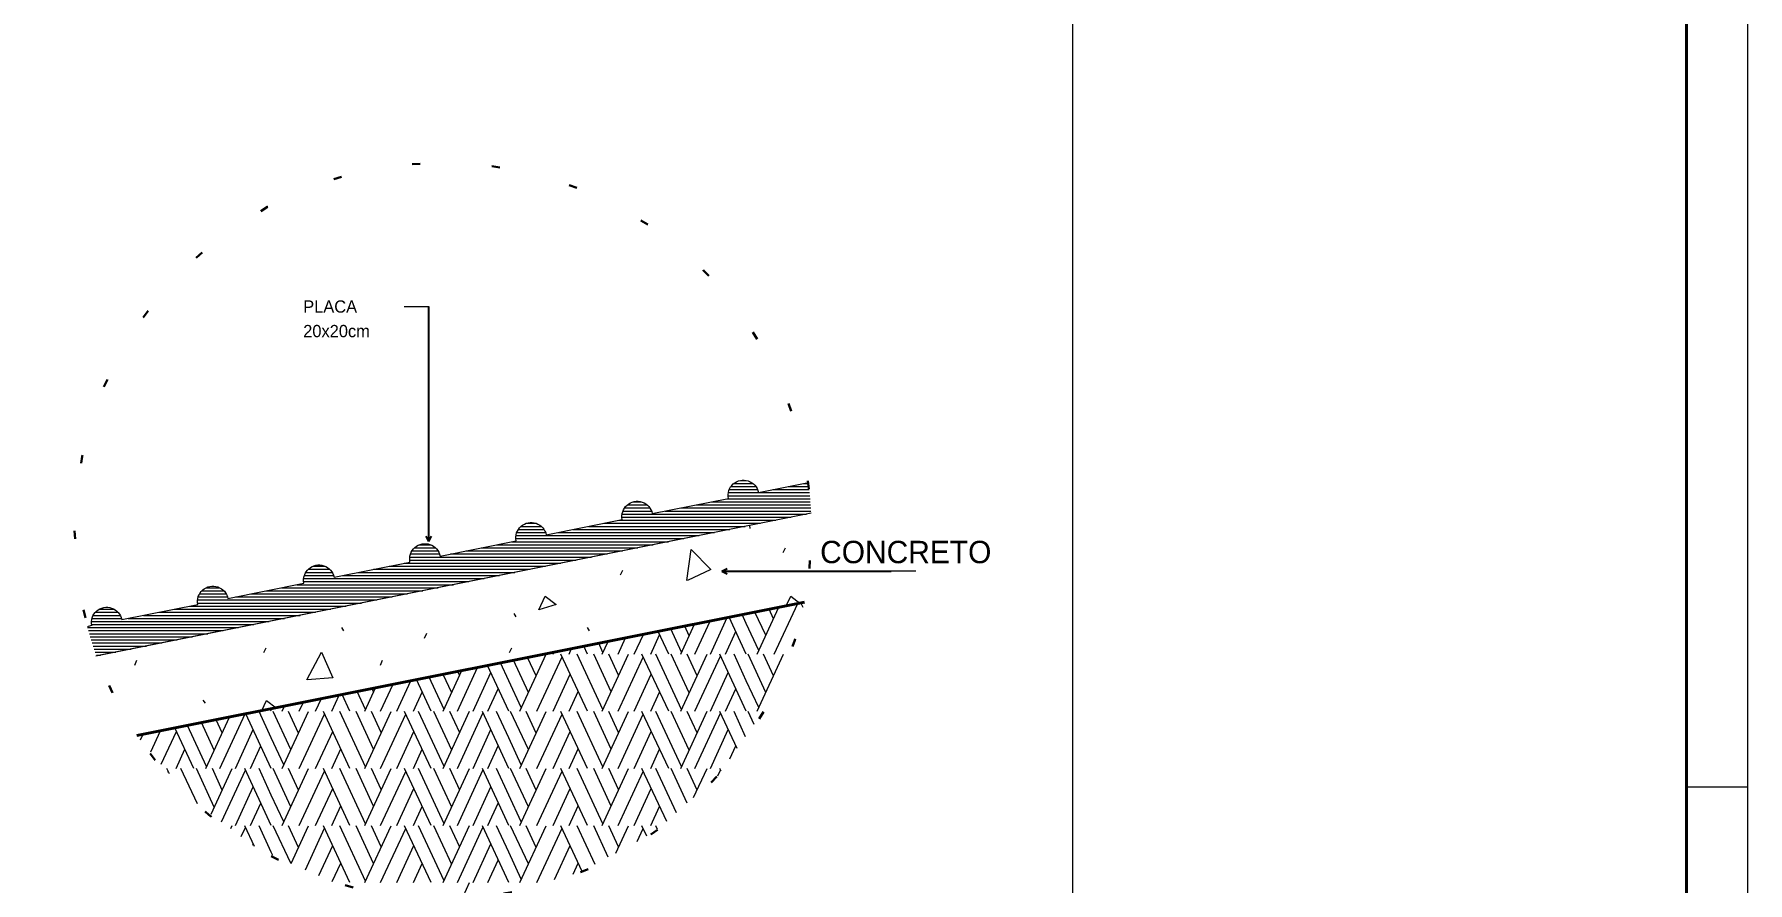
# Model space of a CAD drawing. Header units: metres. Extents: x -5.3 to 83.9, y -21.1 to 42.
# Drawn here: x 62.92 to 83.85, y 0.05 to 10.42 of the extents above; entities that cross this region are included whole.
import ezdxf

# ---------------------------------------------------------------- set-up
doc = ezdxf.new("R2010")
doc.units = ezdxf.units.M
doc.header["$MEASUREMENT"] = 0
doc.linetypes.add('DGN Style 1', pattern=[0.87779, 0.001461, -0.87633])
for name, color, linetype, lineweight in [('Level 11', 7, 'Continuous', 0), ('Level 21', 7, 'Continuous', 0), ('Level 24', 7, 'Continuous', 0), ('Level 5', 7, 'Continuous', 0), ('Level 63', 7, 'Continuous', 0), ('Level 8', 7, 'Continuous', 0)]:
    doc.layers.add(name, color=color, linetype=linetype, lineweight=lineweight)
doc.styles.add('Style-CIVIL', font='CIVIL.shx')
doc.dimstyles.get("Standard").update_dxf_attribs({"dimtxt": 0.18, "dimasz": 0.18, "dimexe": 0.18, "dimexo": 0.0625, "dimgap": 0.09, "dimtad": 0, "dimtih": 1, "dimtoh": 1, "dimdec": 4, "dimzin": 1, "dimdsep": 46, "dimtxsty": 'Standard', "dimcen": 0, "dimadec": 0, "dimazin": 0, "dimtfac": 1, "dimtdec": 4, "dimtofl": 0, "dimtmove": 0, "dimatfit": 3, "dimfxl": 0, "dimtolj": 1, "dimtzin": 1, "dimarcsym": 0})

# ---------------------------------------------------------------- blocks, each defined once
blk = doc.blocks.new('TerminatorOpen')
at = {"color": 0, "linetype": 'ByBlock', "lineweight": -2}
for q in [(-1, 0.5), (-1, 0), (-1, -0.5)]:
    blk.add_line((0, 0), q, dxfattribs=at)

msp = doc.modelspace()

# ---------------------------------------------------------------- linework, layer by layer
at = {"layer": 'Level 11', "color": 253, "linetype": 'Continuous', "lineweight": 0}
for p, q in [((71.398, 4.819), (72.39, 4.819)), ((71.41, 4.857), (71.755, 4.857)), ((71.43, 4.894), (71.734, 4.894)), ((71.466, 4.932), (71.699, 4.932)), ((71.549, 4.969), (71.616, 4.969)), ((71.942, 4.857), (72.386, 4.857)), ((72.129, 4.894), (72.382, 4.894)), ((72.317, 4.932), (72.377, 4.932)), ((70.132, 4.632), (70.441, 4.632)), ((70.166, 4.669), (70.407, 4.669)), ((70.237, 4.707), (70.336, 4.707)), ((70.817, 4.632), (72.406, 4.632)), ((71.004, 4.669), (72.403, 4.669)), ((71.192, 4.707), (72.4, 4.707)), ((71.379, 4.744), (72.397, 4.744)), ((71.395, 4.782), (72.394, 4.782)), ((68.866, 4.407), (69.114, 4.407)), ((68.931, 4.444), (69.049, 4.444)), ((69.691, 4.407), (71.604, 4.407)), ((69.879, 4.444), (71.792, 4.444)), ((70.066, 4.482), (71.979, 4.482)), ((70.099, 4.519), (72.167, 4.519)), ((70.102, 4.557), (72.354, 4.557)), ((70.112, 4.594), (70.46, 4.594)), ((70.629, 4.594), (72.408, 4.594)), ((68.754, 4.219), (70.667, 4.219)), ((68.803, 4.257), (70.854, 4.257)), ((68.805, 4.294), (71.042, 4.294)), ((68.815, 4.332), (69.166, 4.332)), ((68.833, 4.369), (69.147, 4.369)), ((69.316, 4.332), (71.229, 4.332)), ((69.504, 4.369), (71.417, 4.369)), ((67.507, 3.994), (69.542, 3.994)), ((67.509, 4.032), (69.729, 4.032)), ((67.517, 4.069), (67.871, 4.069)), ((67.535, 4.107), (67.853, 4.107)), ((67.566, 4.144), (67.822, 4.144)), ((67.625, 4.182), (67.763, 4.182)), ((68.004, 4.069), (69.917, 4.069)), ((68.191, 4.107), (70.104, 4.107)), ((68.379, 4.144), (70.292, 4.144)), ((68.566, 4.182), (70.479, 4.182)), ((66.212, 3.769), (68.417, 3.769)), ((66.22, 3.807), (66.576, 3.807)), ((66.237, 3.844), (66.559, 3.844)), ((66.267, 3.882), (66.529, 3.882)), ((66.322, 3.919), (66.474, 3.919)), ((66.691, 3.807), (68.604, 3.807)), ((66.879, 3.844), (68.792, 3.844)), ((67.066, 3.882), (68.979, 3.882)), ((67.254, 3.919), (69.167, 3.919)), ((67.441, 3.957), (69.354, 3.957)), ((64.939, 3.582), (65.265, 3.582)), ((64.968, 3.619), (65.236, 3.619)), ((65.019, 3.657), (65.185, 3.657)), ((65.566, 3.582), (67.479, 3.582)), ((65.754, 3.619), (67.667, 3.619)), ((65.941, 3.657), (67.854, 3.657)), ((66.129, 3.694), (68.042, 3.694)), ((66.211, 3.732), (68.229, 3.732)), ((63.668, 3.357), (63.943, 3.357)), ((63.716, 3.394), (63.896, 3.394)), ((64.441, 3.357), (66.354, 3.357)), ((64.629, 3.394), (66.542, 3.394)), ((64.816, 3.432), (66.729, 3.432)), ((64.916, 3.507), (67.104, 3.507)), ((64.916, 3.469), (66.917, 3.469)), ((64.923, 3.544), (65.281, 3.544)), ((65.379, 3.544), (67.292, 3.544)), ((63.573, 3.169), (65.417, 3.169)), ((63.619, 3.244), (65.792, 3.244)), ((63.62, 3.207), (65.604, 3.207)), ((63.626, 3.282), (63.986, 3.282)), ((63.641, 3.319), (63.97, 3.319)), ((64.066, 3.282), (65.979, 3.282)), ((64.254, 3.319), (66.167, 3.319)), ((63.583, 3.132), (65.229, 3.132)), ((63.594, 3.094), (65.042, 3.094)), ((63.605, 3.057), (64.854, 3.057)), ((63.617, 3.019), (64.667, 3.019)), ((63.629, 2.982), (64.479, 2.982)), ((63.641, 2.944), (64.292, 2.944)), ((63.653, 2.907), (64.104, 2.907)), ((63.666, 2.869), (63.917, 2.869)), ((63.68, 2.832), (63.729, 2.832))]:
    msp.add_line(p, q, dxfattribs=at)
at = {"layer": 'Level 11', "color": 30, "linetype": 'Continuous', "lineweight": 13}
for p, q in [((71.766, 4.822), (72.376, 4.944)), ((72.409, 4.568), (63.683, 2.823)), ((63.569, 3.184), (63.578, 3.184)), ((63.622, 3.193), (63.578, 3.184))]:
    msp.add_line(p, q, dxfattribs=at)
at = {"layer": 'Level 11', "color": 30, "linetype": 'Continuous', "lineweight": 13, "flags": 128}
msp.add_lwpolyline([(63.622, 3.193, -1.000114), (63.99, 3.267), (63.99, 3.267), (64.918, 3.452), (64.918, 3.452, -1.000121), (65.286, 3.526), (65.286, 3.526), (66.214, 3.712), (66.214, 3.711, -1.000113), (66.582, 3.785), (66.582, 3.785), (67.51, 3.971), (67.51, 3.971, -1.000113), (67.878, 4.044), (67.878, 4.044), (68.806, 4.23), (68.806, 4.23, -1.000113), (69.174, 4.303), (69.174, 4.303), (70.102, 4.489), (70.102, 4.489, -1.000113), (70.47, 4.563), (70.47, 4.563), (71.399, 4.748), (71.399, 4.748, -1.000113), (71.766, 4.822)], format="xyb", dxfattribs=at)
at = {"layer": 'Level 21', "color": 253, "linetype": 'Continuous', "lineweight": 0}
for p, q in [((71.656, 4.417), (71.66, 4.379)), ((72.069, 4.086), (72.095, 4.146)), ((70.081, 3.813), (70.108, 3.873)), ((71.857, 3.075), (71.724, 3.36)), ((71.751, 2.846), (72.016, 3.418)), ((71.95, 3.277), (71.897, 3.394)), ((71.959, 2.846), (72.247, 3.465)), ((72.247, 3.465), (72.255, 3.483)), ((72.313, 3.414), (72.286, 3.472)), ((66.674, 3.17), (66.7, 3.13)), ((68.777, 3.34), (68.803, 3.3)), ((69.674, 3.17), (69.7, 3.13)), ((70.828, 2.868), (70.695, 3.154)), ((70.817, 2.846), (70.986, 3.212)), ((70.921, 3.069), (70.866, 3.188)), ((70.99, 2.846), (71.176, 3.25)), ((71.18, 2.846), (71.384, 3.292)), ((71.617, 2.846), (71.409, 3.297)), ((71.617, 3.218), (71.566, 3.328)), ((71.771, 2.889), (71.617, 3.218)), ((67.687, 3.04), (67.714, 3.1)), ((69.677, 2.846), (69.632, 2.942)), ((69.867, 2.866), (69.815, 2.978)), ((69.859, 2.846), (69.93, 3.001)), ((70.051, 2.846), (70.143, 3.044)), ((70.25, 2.846), (70.361, 3.087)), ((70.453, 2.846), (70.559, 3.08)), ((70.67, 2.846), (70.54, 3.123)), ((71.364, 2.846), (71.489, 3.121)), ((64.148, 2.71), (64.174, 2.77)), ((65.726, 2.863), (65.753, 2.923)), ((67.148, 2.71), (67.174, 2.77)), ((68.716, 2.52), (68.616, 2.738)), ((68.726, 2.863), (68.753, 2.923)), ((68.957, 2.377), (68.773, 2.77)), ((68.851, 2.148), (69.173, 2.844)), ((69.05, 2.578), (68.946, 2.804)), ((69.058, 2.148), (69.368, 2.812)), ((69.257, 2.846), (69.268, 2.869)), ((69.677, 2.148), (69.352, 2.844)), ((69.454, 2.846), (69.484, 2.912)), ((69.867, 2.167), (69.554, 2.844)), ((69.967, 2.383), (69.755, 2.844)), ((69.859, 2.148), (70.181, 2.844)), ((70.058, 2.587), (69.941, 2.844)), ((70.051, 2.148), (70.358, 2.809)), ((70.67, 2.148), (70.343, 2.844)), ((70.828, 2.169), (70.514, 2.844)), ((70.921, 2.37), (70.702, 2.844)), ((70.817, 2.148), (71.139, 2.846)), ((71.018, 2.58), (70.897, 2.844)), ((70.99, 2.148), (71.301, 2.822)), ((71.617, 2.148), (71.295, 2.844)), ((71.617, 2.52), (71.468, 2.844)), ((71.857, 2.377), (71.639, 2.844)), ((71.751, 2.148), (72.073, 2.844)), ((71.95, 2.578), (71.829, 2.844)), ((67.349, 2.148), (67.52, 2.519)), ((67.769, 2.148), (67.588, 2.533)), ((67.927, 2.169), (67.744, 2.564)), ((68.02, 2.37), (67.915, 2.598)), ((67.916, 2.148), (68.145, 2.644)), ((68.089, 2.148), (68.336, 2.682)), ((68.117, 2.58), (68.093, 2.634)), ((68.28, 2.148), (68.496, 2.621)), ((68.716, 2.148), (68.458, 2.707)), ((68.87, 2.191), (68.716, 2.52)), ((69.257, 2.148), (69.467, 2.6)), ((70.25, 2.148), (70.458, 2.6)), ((71.18, 2.148), (71.396, 2.621)), ((71.771, 2.191), (71.617, 2.52)), ((66.554, 2.148), (66.644, 2.344)), ((66.776, 2.148), (66.681, 2.351)), ((66.967, 2.167), (66.864, 2.388)), ((66.958, 2.148), (67.09, 2.433)), ((67.066, 2.383), (67.047, 2.425)), ((67.15, 2.148), (67.303, 2.476)), ((67.553, 2.148), (67.659, 2.381)), ((68.463, 2.148), (68.589, 2.422)), ((69.454, 2.148), (69.564, 2.388)), ((70.453, 2.148), (70.559, 2.381)), ((71.364, 2.148), (71.489, 2.422)), ((64.98, 2.284), (65.007, 2.244)), ((65.189, 1.449), (65.496, 2.114)), ((65.816, 1.449), (65.507, 2.117)), ((65.816, 1.821), (65.667, 2.145)), ((65.816, 2.148), (65.803, 2.176)), ((66.056, 1.678), (65.838, 2.145)), ((65.95, 2.148), (65.979, 2.211)), ((65.95, 1.449), (66.272, 2.145)), ((65.97, 2.191), (65.962, 2.208)), ((66.149, 1.879), (66.028, 2.145)), ((66.158, 2.148), (66.209, 2.257)), ((66.158, 1.449), (66.467, 2.113)), ((66.357, 2.148), (66.428, 2.301)), ((66.776, 1.449), (66.452, 2.145)), ((66.967, 1.468), (66.653, 2.145)), ((67.066, 1.685), (66.854, 2.145)), ((66.958, 1.449), (67.28, 2.145)), ((67.157, 1.888), (67.04, 2.145)), ((67.15, 1.449), (67.458, 2.111)), ((67.769, 1.449), (67.442, 2.145)), ((67.927, 1.471), (67.613, 2.145)), ((68.02, 1.672), (67.802, 2.145)), ((67.916, 1.449), (68.238, 2.148)), ((68.117, 1.882), (67.996, 2.145)), ((68.089, 1.449), (68.401, 2.124)), ((68.716, 1.449), (68.394, 2.145)), ((68.716, 1.821), (68.567, 2.145)), ((68.957, 1.678), (68.738, 2.145)), ((68.851, 1.449), (69.173, 2.145)), ((69.05, 1.879), (68.928, 2.145)), ((69.058, 1.449), (69.368, 2.113)), ((69.677, 1.449), (69.352, 2.145)), ((69.867, 1.468), (69.554, 2.145)), ((69.967, 1.685), (69.755, 2.145)), ((69.859, 1.449), (70.181, 2.145)), ((70.058, 1.888), (69.941, 2.145)), ((70.051, 1.449), (70.358, 2.111)), ((70.67, 1.449), (70.343, 2.145)), ((70.828, 1.471), (70.514, 2.145)), ((70.921, 1.672), (70.702, 2.145)), ((70.817, 1.449), (71.139, 2.148)), ((71.018, 1.882), (70.897, 2.145)), ((70.99, 1.449), (71.301, 2.124)), ((71.506, 1.69), (71.295, 2.145)), ((71.61, 1.836), (71.468, 2.145)), ((71.714, 1.983), (71.639, 2.145)), ((71.829, 2.145), (71.829, 2.145)), ((64.344, 1.651), (64.463, 1.908)), ((64.472, 1.5), (64.657, 1.901)), ((64.869, 1.449), (64.637, 1.943)), ((65.026, 1.471), (64.793, 1.974)), ((65.119, 1.672), (64.964, 2.008)), ((65.016, 1.449), (65.305, 2.076)), ((65.217, 1.882), (65.142, 2.044)), ((65.379, 1.449), (65.595, 1.923)), ((66.357, 1.449), (66.566, 1.901)), ((67.349, 1.449), (67.557, 1.901)), ((68.28, 1.449), (68.496, 1.923)), ((69.257, 1.449), (69.467, 1.901)), ((70.25, 1.449), (70.458, 1.901)), ((71.18, 1.449), (71.396, 1.923)), ((64.219, 1.798), (64.25, 1.865)), ((64.652, 1.449), (64.758, 1.683)), ((65.563, 1.449), (65.688, 1.724)), ((65.97, 1.492), (65.816, 1.821)), ((66.554, 1.449), (66.664, 1.689)), ((67.553, 1.449), (67.659, 1.683)), ((68.463, 1.449), (68.589, 1.724)), ((68.87, 1.492), (68.716, 1.821)), ((69.454, 1.449), (69.564, 1.689)), ((70.453, 1.449), (70.559, 1.683)), ((71.416, 1.564), (71.489, 1.724)), ((64.572, 1.383), (64.542, 1.447)), ((64.554, 1.404), (64.557, 1.412)), ((64.914, 1.014), (64.713, 1.447)), ((65.119, 0.973), (64.901, 1.447)), ((65.08, 0.89), (65.338, 1.449)), ((65.217, 1.183), (65.096, 1.447)), ((65.209, 0.794), (65.5, 1.425)), ((65.816, 0.75), (65.494, 1.447)), ((65.816, 1.122), (65.667, 1.447)), ((66.056, 0.98), (65.838, 1.447)), ((65.95, 0.75), (66.272, 1.447)), ((66.149, 1.181), (66.028, 1.447)), ((66.158, 0.75), (66.467, 1.414)), ((66.776, 0.75), (66.452, 1.447)), ((66.967, 0.77), (66.653, 1.447)), ((67.066, 0.986), (66.854, 1.447)), ((66.958, 0.75), (67.28, 1.447)), ((67.157, 1.189), (67.04, 1.447)), ((67.15, 0.75), (67.458, 1.412)), ((67.769, 0.75), (67.442, 1.447)), ((67.927, 0.772), (67.613, 1.447)), ((68.02, 0.973), (67.802, 1.447)), ((67.916, 0.75), (68.238, 1.449)), ((68.117, 1.183), (67.996, 1.447)), ((68.089, 0.75), (68.401, 1.425)), ((68.716, 0.75), (68.394, 1.447)), ((68.716, 1.122), (68.567, 1.447)), ((68.957, 0.98), (68.738, 1.447)), ((68.851, 0.75), (69.173, 1.447)), ((69.05, 1.181), (68.928, 1.447)), ((69.058, 0.75), (69.368, 1.414)), ((69.677, 0.75), (69.352, 1.447)), ((69.867, 0.77), (69.554, 1.447)), ((69.967, 0.986), (69.755, 1.447)), ((69.859, 0.75), (70.181, 1.447)), ((70.058, 1.189), (69.941, 1.447)), ((70.051, 0.75), (70.358, 1.412)), ((70.646, 0.801), (70.343, 1.447)), ((70.765, 0.906), (70.514, 1.447)), ((70.897, 1.024), (70.702, 1.447)), ((71.018, 1.183), (70.897, 1.447)), ((70.974, 1.092), (71.139, 1.449)), ((71.27, 1.358), (71.301, 1.425)), ((71.31, 1.414), (71.295, 1.447)), ((65.379, 0.75), (65.595, 1.224)), ((65.97, 0.794), (65.816, 1.122)), ((66.357, 0.75), (66.566, 1.202)), ((67.349, 0.75), (67.557, 1.202)), ((68.28, 0.75), (68.496, 1.224)), ((68.87, 0.794), (68.716, 1.122)), ((69.257, 0.75), (69.467, 1.202)), ((70.25, 0.75), (70.458, 1.202)), ((65.563, 0.75), (65.688, 1.025)), ((66.554, 0.75), (66.664, 0.99)), ((67.553, 0.75), (67.659, 0.984)), ((68.463, 0.75), (68.589, 1.025)), ((69.454, 0.75), (69.564, 0.99)), ((70.453, 0.75), (70.559, 0.984)), ((65.32, 0.712), (65.338, 0.75)), ((65.449, 0.616), (65.5, 0.726)), ((65.611, 0.495), (65.494, 0.748)), ((65.816, 0.424), (65.667, 0.748)), ((66.053, 0.288), (65.838, 0.748)), ((66.149, 0.482), (66.028, 0.748)), ((66.058, 0.286), (66.272, 0.748)), ((66.232, 0.21), (66.467, 0.716)), ((66.776, 0.052), (66.452, 0.748)), ((66.967, 0.071), (66.653, 0.748)), ((67.066, 0.287), (66.854, 0.748)), ((66.958, 0.052), (67.28, 0.748)), ((67.157, 0.491), (67.04, 0.748)), ((67.15, 0.052), (67.458, 0.714)), ((67.769, 0.052), (67.442, 0.748)), ((67.927, 0.073), (67.613, 0.748)), ((68.02, 0.274), (67.802, 0.748)), ((67.916, 0.052), (68.238, 0.75)), ((68.117, 0.484), (67.996, 0.748)), ((68.089, 0.052), (68.401, 0.726)), ((68.716, 0.052), (68.394, 0.748)), ((68.716, 0.424), (68.567, 0.748)), ((68.957, 0.281), (68.738, 0.748)), ((68.851, 0.052), (69.173, 0.748)), ((69.05, 0.482), (68.928, 0.748)), ((69.058, 0.052), (69.368, 0.716)), ((69.613, 0.188), (69.352, 0.748)), ((69.773, 0.275), (69.554, 0.748)), ((69.932, 0.362), (69.755, 0.748)), ((70.058, 0.491), (69.941, 0.748)), ((70.026, 0.413), (70.181, 0.748)), ((70.284, 0.554), (70.358, 0.714)), ((70.404, 0.619), (70.343, 0.748)), ((70.535, 0.702), (70.514, 0.748)), ((65.589, 0.511), (65.595, 0.525)), ((65.835, 0.383), (65.816, 0.424)), ((66.397, 0.139), (66.566, 0.504)), ((67.349, 0.052), (67.557, 0.504)), ((68.28, 0.052), (68.496, 0.525)), ((68.87, 0.095), (68.716, 0.424)), ((69.276, 0.092), (69.467, 0.504)), ((66.561, 0.067), (66.664, 0.292)), ((67.553, 0.052), (67.659, 0.285)), ((68.463, 0.052), (68.589, 0.326)), ((69.502, 0.155), (69.564, 0.292)), ((68.164, -0.11), (68.238, 0.052))]:
    msp.add_line(p, q, dxfattribs=at)
at = {"layer": 'Level 21', "color": 253, "linetype": 'Continuous', "lineweight": 0, "flags": 128}
for points in [[(72.409, 4.568), (63.672, 2.82)], [(70.891, 3.744), (70.944, 4.124), (71.183, 3.878), (70.898, 3.746)], [(64.175, 1.85), (72.329, 3.481)], [(69.082, 3.386), (69.162, 3.553), (69.295, 3.453), (69.082, 3.386)], [(72.106, 3.436), (72.162, 3.553), (72.273, 3.47)], [(66.249, 2.53), (66.428, 2.87), (66.568, 2.557), (66.255, 2.53)], [(65.701, 2.155), (65.759, 2.277), (65.876, 2.19)]]:
    msp.add_lwpolyline(points, dxfattribs=at)
at = {"layer": 'Level 24', "color": 2, "linetype": 'Continuous', "lineweight": 13}
msp.add_line((67.441, 7.094), (67.741, 7.094), dxfattribs=at)
at = {"layer": 'Level 24', "color": 2, "linetype": 'Continuous', "lineweight": 0}
msp.add_line((73.687, 3.858), (73.387, 3.858), dxfattribs=at)
at = {"layer": 'Level 5', "color": 1, "linetype": 'Continuous', "lineweight": 40}
msp.add_line((72.329, 3.481), (64.175, 1.85), dxfattribs=at)
at = {"layer": 'Level 63', "color": 131, "linetype": 'Continuous', "lineweight": 40}
msp.add_line((83.101, 41.27), (83.101, -20.305), dxfattribs=at)
at = {"layer": 'Level 63', "color": 131, "linetype": 'Continuous', "lineweight": 13}
msp.add_line((83.851, 1.22), (83.101, 1.22), dxfattribs=at)
at = {"layer": 'Level 63', "color": 131, "linetype": 'Continuous', "lineweight": 0, "flags": 128}
msp.add_lwpolyline([(83.851, 42.02), (-5.325, 42.02), (-5.325, -21.055), (83.851, -21.055)], close=True, dxfattribs=at)
at = {"layer": 'Level 63', "color": 131, "linetype": 'Continuous', "lineweight": 13, "flags": 128}
msp.add_lwpolyline([(75.601, -20.306), (-3.449, -20.306), (-3.449, 41.271), (75.601, 41.271)], close=True, dxfattribs=at)
at = {"layer": 'Level 8', "color": 7, "linetype": 'DGN Style 1', "lineweight": 30}
msp.add_arc((67.914, 4.354), 4.5, 180, 179.999994270422, dxfattribs=at)

# ---------------------------------------------------------------- texts
at = {"layer": 'Level 24', "color": 2, "linetype": 'Continuous', "lineweight": 13, "insert": (66.206, 7.169), "char_height": 0.15, "attachment_point": 1, "line_spacing_factor": 1.19996, "style": 'Style-CIVIL'}
msp.add_mtext('PLACA\\P20x20cm', dxfattribs=at)
at = {"layer": 'Level 24', "color": 2, "linetype": 'Continuous', "lineweight": 13, "insert": (72.52, 4.23), "char_height": 0.27336, "attachment_point": 1, "style": 'Style-CIVIL'}
msp.add_mtext('\\H-1x;CONCRETO\\P', dxfattribs=at)

# ---------------------------------------------------------------- leaders
at = {"layer": 'Level 24', "color": 2, "linetype": 'Continuous', "lineweight": 13}
msp.add_leader([(67.741, 4.22), (67.741, 7.094)], dimstyle='Standard', override={"dimtxt": 0.066667, "dimasz": 0.066667, "dimgap": 0, "dimtad": 1, "dimtxsty": 'Style-CIVIL', "dimldrblk": 'TerminatorOpen'}, dxfattribs=at)
at = {"layer": 'Level 24', "color": 2, "linetype": 'Continuous', "lineweight": 0}
msp.add_leader([(71.319, 3.858), (73.387, 3.858)], dimstyle='Standard', override={"dimtxt": 0.066667, "dimasz": 0.066667, "dimgap": 0, "dimtad": 1, "dimtxsty": 'Style-CIVIL', "dimldrblk": 'TerminatorOpen'}, dxfattribs=at)

doc.saveas('drawing.dxf')
